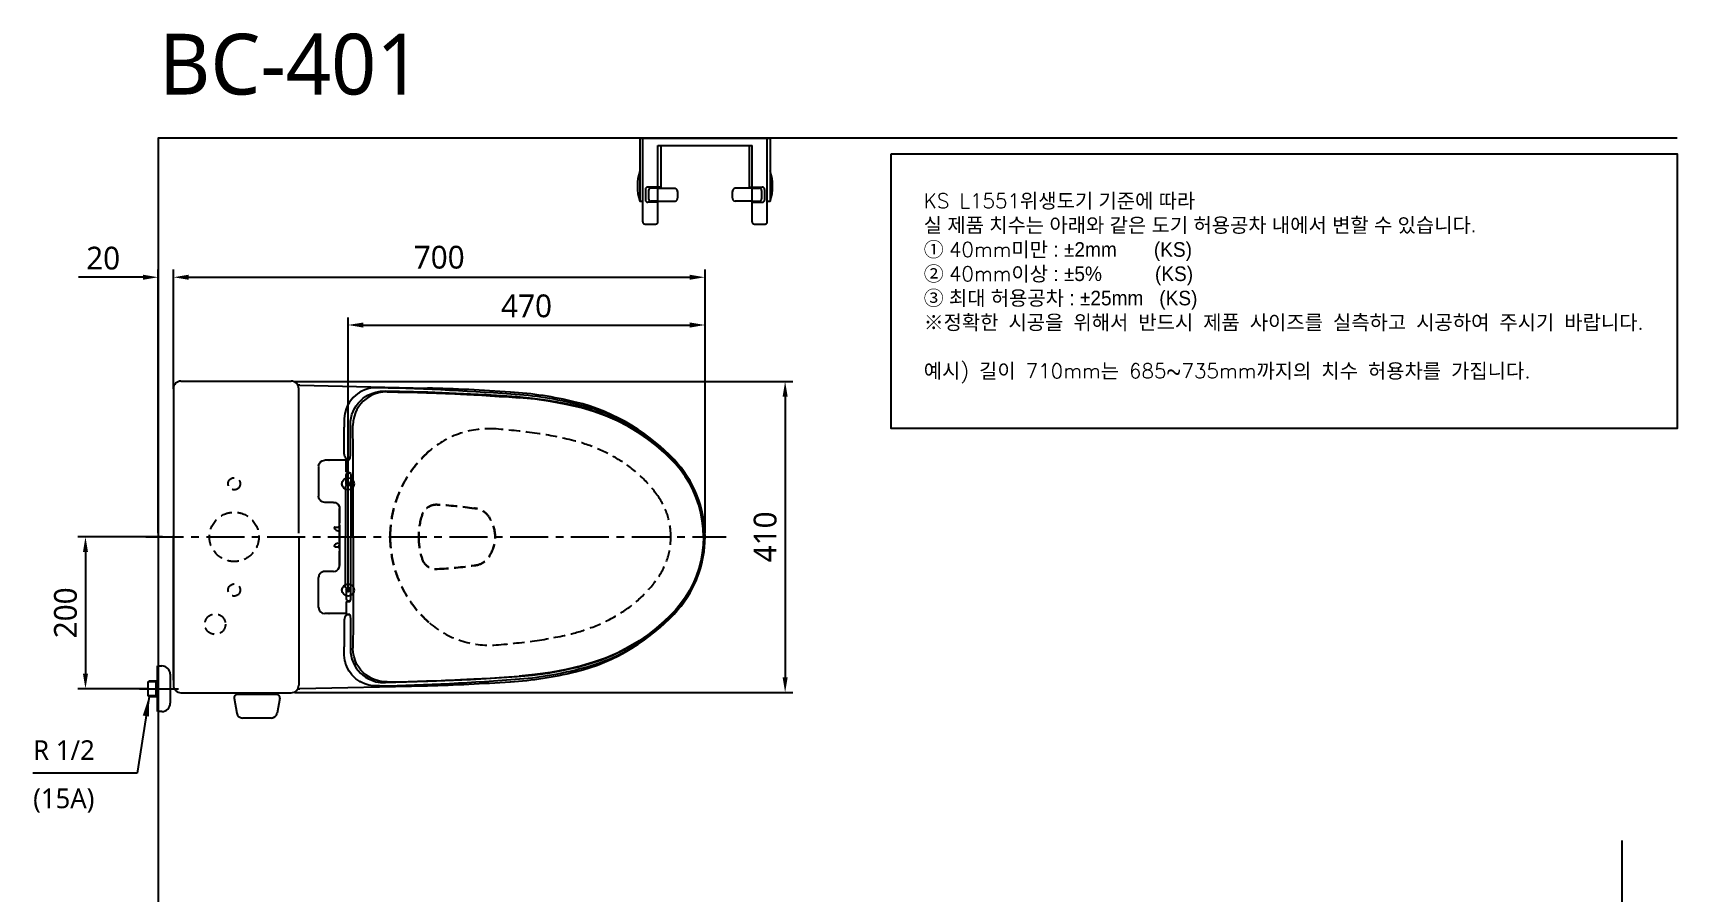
# Model space of a CAD drawing. Extents: x 64 to 2246, y -52 to 2209.
# Drawn here: x 81 to 2246, y 1078 to 2209 of the extents above; entities that cross this region are included whole.
import ezdxf

# ---------------------------------------------------------------- set-up
doc = ezdxf.new("R2010")
doc.units = 0
doc.header["$LTSCALE"] = 20
doc.header["$MEASUREMENT"] = 0
doc.linetypes.add('CENTER', pattern=[2, 1.25, -0.25, 0.25, -0.25])
doc.linetypes.add('HIDDEN', pattern=[0.375, 0.25, -0.125])
doc.layers.get('0').update_dxf_attribs({"linetype": 'CONTINUOUS'})
doc.layers.get('DEFPOINTS').update_dxf_attribs({"linetype": 'CONTINUOUS'})
for name, color, linetype in [('1', 1, 'CONTINUOUS'), ('2', 2, 'CONTINUOUS'), ('3', 3, 'CONTINUOUS'), ('4', 4, 'CONTINUOUS'), ('6', 6, 'CONTINUOUS'), ('CENTER', 2, 'CENTER'), ('FAUCET', 4, 'CONTINUOUS')]:
    doc.layers.add(name, color=color, linetype=linetype)
doc.styles.add('GHS', font='romans', dxfattribs={"bigfont": 'ghs'})
doc.styles.add('ROMANS', font='romans', dxfattribs={"height": 10.144927})
doc.styles.get("Standard").update_dxf_attribs({"font": 'NanumGothic.ttf'})
doc.dimstyles.new('ISO-25', dxfattribs={"dimtxt": 20, "dimasz": 20, "dimexe": 3, "dimexo": 1, "dimgap": 5, "dimtad": 1, "dimtoh": 1, "dimdec": 0, "dimtxsty": 'Standard', "dimcen": 0, "dimclrd": 3, "dimclre": 3, "dimclrt": 2, "dimadec": 0, "dimazin": 0, "dimtfac": 1, "dimtdec": 0, "dimtmove": 0, "dimatfit": 3, "dimfxl": 0, "dimarcsym": 0})
doc.dimstyles.get("Standard").update_dxf_attribs({"dimtxt": 2.7, "dimasz": 2, "dimexe": 2, "dimexo": 1, "dimgap": 1.5, "dimtad": 1, "dimlfac": 10, "dimzin": 0, "dimdsep": 46, "dimtxsty": 'Standard', "dimcen": 0, "dimclrt": 2, "dimadec": 0, "dimazin": 0, "dimtfac": 1, "dimtofl": 0, "dimtmove": 0, "dimatfit": 3, "dimfxl": 0, "dimtolj": 1, "dimtzin": 0, "dimarcsym": 0})

# ---------------------------------------------------------------- blocks, each defined once
blk = doc.blocks.new('*D23')
at = {"color": 3, "lineweight": -2}
for p, q in [((251.4, 1544.8), (139.8, 1544.8)), ((149.8, 1524.8), (149.8, 1364.8)), ((230.9, 1344.8), (139.8, 1344.8))]:
    blk.add_line(p, q, dxfattribs=at)
at = {"color": 3}
for points in [[(146.5, 1524.8), (153.2, 1524.8), (149.8, 1544.8)], [(146.5, 1364.8), (153.2, 1364.8), (149.8, 1344.8)]]:
    blk.add_solid(points, dxfattribs=at)
at = {"layer": 'DEFPOINTS', "color": 0}
for p in [(256.4, 1544.8), (149.8, 1344.8), (235.9, 1344.8)]:
    blk.add_point(p, dxfattribs=at)
at = {"color": 2, "insert": (123.6, 1444.8), "char_height": 30, "attachment_point": 5, "rotation": 90}
blk.add_mtext('\\A1;200', dxfattribs=at)
blk = doc.blocks.new('*D25')
at = {"color": 3, "lineweight": -2}
for p, q in [((495.6, 1471.8), (495.6, 1833.9)), ((515.6, 1823.9), (945.6, 1823.9)), ((965.6, 1549.8), (965.6, 1833.9))]:
    blk.add_line(p, q, dxfattribs=at)
at = {"color": 3}
for points in [[(515.6, 1827.2), (515.6, 1820.5), (495.6, 1823.9)], [(945.6, 1827.2), (945.6, 1820.5), (965.6, 1823.9)]]:
    blk.add_solid(points, dxfattribs=at)
at = {"layer": 'DEFPOINTS', "color": 0}
for p in [(965.6, 1823.9), (965.6, 1544.8), (495.6, 1466.8)]:
    blk.add_point(p, dxfattribs=at)
at = {"color": 2, "insert": (730.6, 1848.9), "char_height": 30, "attachment_point": 5}
blk.add_mtext('\\A1;470', dxfattribs=at)
blk = doc.blocks.new('*D26')
at = {"layer": '3', "color": 3, "lineweight": -2}
for p, q in [((265.6, 1740), (265.6, 1896.8)), ((285.6, 1886.8), (945.6, 1886.8)), ((965.6, 1549.8), (965.6, 1896.8))]:
    blk.add_line(p, q, dxfattribs=at)
at = {"layer": '3', "color": 3}
for points in [[(285.6, 1890.1), (285.6, 1883.5), (265.6, 1886.8)], [(945.6, 1890.1), (945.6, 1883.5), (965.6, 1886.8)]]:
    blk.add_solid(points, dxfattribs=at)
at = {"layer": 'DEFPOINTS', "color": 0}
for p in [(965.6, 1886.8), (265.6, 1735), (965.6, 1544.8)]:
    blk.add_point(p, dxfattribs=at)
at = {"layer": '3', "color": 2, "insert": (615.6, 1913), "char_height": 30, "attachment_point": 5}
blk.add_mtext('\\A1;700', dxfattribs=at)
blk = doc.blocks.new('*D28')
at = {"color": 3, "lineweight": -2}
for p, q in [((425.6, 1749.7), (1081.1, 1749.7)), ((1071.1, 1729.7), (1071.1, 1359.8)), ((425.6, 1339.8), (1081.1, 1339.8))]:
    blk.add_line(p, q, dxfattribs=at)
at = {"color": 3}
for points in [[(1067.8, 1729.7), (1074.4, 1729.7), (1071.1, 1749.7)], [(1067.8, 1359.8), (1074.4, 1359.8), (1071.1, 1339.8)]]:
    blk.add_solid(points, dxfattribs=at)
at = {"layer": 'DEFPOINTS', "color": 0}
for p in [(420.6, 1749.7), (420.6, 1339.8), (1071.1, 1339.8)]:
    blk.add_point(p, dxfattribs=at)
at = {"color": 2, "insert": (1044.9, 1544.8), "char_height": 30, "attachment_point": 5, "rotation": 90}
blk.add_mtext('\\A1;410', dxfattribs=at)
blk = doc.blocks.new('A$C4EA44BA1')
at = {"color": 2, "ltscale": 50}
for p, q in [((80.2, 392.7), (80.2, 392.7)), ((33.5, 308.9), (33.5, 341)), ((0, 289.2), (0, 249.9)), ((0, 289.2), (0, 289.2)), ((13.6, 297.4), (8, 297.4)), ((14.4, 297.4), (13.8, 297.3)), ((36.5, 297.4), (14.4, 297.4)), ((36.4, 282.8), (36.4, 296.9)), ((36.9, 298.2), (40.1, 298.4)), ((36.9, 281.5), (41.2, 281.3)), ((38.5, 299), (38.1, 299)), ((38.6, 299), (38.2, 299)), ((35.3, 262.1), (35.3, 196.4)), ((36.5, 265.4), (36.5, 278.6)), ((41.4, 263.7), (38.4, 263.9)), ((42.6, 276.3), (42.6, 196.4)), ((0, 249.9), (0, 249.9)), ((0, 249.9), (0, 249.9)), ((19.7, 241.9), (8, 241.9)), ((19.7, 241.9), (19.7, 241.9)), ((27.7, 234.1), (27.7, 234.1)), ((27.7, 234.1), (27.7, 215)), ((27.7, 212.5), (27.7, 233.9)), ((21, 208.8), (21, 208.7)), ((21, 207.7), (21, 208.7)), ((21.5, 209.3), (25.7, 209.3)), ((27, 207.7), (27, 208.8)), ((27.2, 204.3), (27.2, 204.3)), ((27.7, 207.4), (27.7, 212.5)), ((27.7, 207.4), (27.7, 212.5)), ((27.7, 212), (27.7, 211.9)), ((27.7, 211.9), (27.7, 203.6)), ((27.7, 207.1), (27.7, 211.9)), ((27.7, 206.7), (27.7, 206.4)), ((27.7, 206.4), (27.7, 206.7)), ((27.7, 201.4), (27.7, 206.2)), ((27.7, 203.6), (27.7, 204.3)), ((27.7, 203.4), (27.7, 203.6)), ((27.7, 203.6), (27.7, 203.4)), ((27.7, 202.9), (27.7, 196.4)), ((27.7, 189.9), (27.7, 196.4)), ((35.3, 130.6), (35.3, 196.4)), ((42.6, 116.5), (42.6, 196.4)), ((507.3, 196.4), (506.6, 196.4)), ((21, 185), (21, 184.1)), ((21, 184), (21, 184.1)), ((21.5, 183.5), (25.7, 183.5)), ((27, 185.1), (27, 184)), ((27.2, 188.5), (27.2, 188.5)), ((27.7, 191.4), (27.7, 186.6)), ((27.7, 189.4), (27.7, 189.2)), ((27.7, 189.2), (27.7, 189.4)), ((27.7, 180.9), (27.7, 189.2)), ((27.7, 189.2), (27.7, 188.5)), ((27.7, 186.1), (27.7, 186.4)), ((27.7, 186.4), (27.7, 186.1)), ((27.7, 185.7), (27.7, 180.9)), ((27.7, 185.4), (27.7, 180.3)), ((27.7, 185.4), (27.7, 180.3)), ((27.7, 180.8), (27.7, 180.9)), ((27.7, 180.3), (27.7, 158.9)), ((27.7, 158.7), (27.7, 177.8)), ((27.7, 158.7), (27.7, 158.7)), ((0, 103.6), (0, 142.9)), ((0, 142.9), (0, 142.9)), ((0, 142.9), (0, 142.9)), ((19.7, 150.9), (8, 150.9)), ((19.7, 150.9), (19.7, 150.9)), ((36.4, 110), (36.4, 95.9)), ((36.5, 127.4), (36.5, 114.2)), ((36.9, 111.3), (41.2, 111.5)), ((41.4, 129.1), (38.4, 128.9)), ((0, 103.6), (0, 103.6)), ((13.6, 95.4), (8, 95.4)), ((14.4, 95.4), (13.8, 95.5)), ((36.5, 95.4), (14.4, 95.4)), ((36.9, 94.6), (40.1, 94.4)), ((38.5, 93.8), (38.1, 93.8)), ((38.6, 93.8), (38.2, 93.8)), ((33.5, 83.8), (33.5, 51.8)), ((80.2, 0.1), (80.2, 0.1))]:
    blk.add_line(p, q, dxfattribs=at)
for points in [[(76.5, 392.8), (71.4, 392.6), (66.1, 391.7), (60.8, 390.1), (56.8, 388.3), (54.4, 387)], [(80.2, 392.7), (76.5, 392.8)], [(76.5, 392.8), (76.5, 392.8), (76.5, 392.8)], [(54.4, 387), (52.9, 386), (49.1, 383.3), (45.6, 380), (43.7, 377.9), (42, 375.6), (40.3, 373.2), (38.1, 369.3), (36.3, 364.9), (36, 364.3), (35.8, 363.5), (35.5, 362.6), (35.2, 361.6), (34.9, 360.4), (34.6, 359), (34, 355.8), (33.6, 352), (33.5, 347.6)], [(41.8, 344.3), (42.1, 348.8), (42.7, 353.2), (43.8, 357.4), (45.3, 361.5), (47.2, 365.4), (49.5, 369.1), (52.2, 372.6), (55.2, 375.8), (58.4, 378.7), (61.9, 381.2), (65, 383)], [(90.3, 387.5), (84.4, 387.2), (78.7, 386.1), (73.2, 384.4), (69.3, 382.6), (65.5, 380.5), (62.1, 378), (58.9, 375.2), (55.7, 371.8), (52.9, 368.2), (50.5, 364.3), (48.6, 360.2), (46.7, 354.6), (45.5, 348.9), (45.2, 343.1)], [(53.1, 386.2), (53.9, 386.7), (54.3, 386.9)], [(62.5, 381.6), (64.9, 383), (65, 383.1)], [(65, 383), (65.8, 383.5), (70, 385.3), (75.4, 387.1), (81.4, 388.2), (87.6, 388.5)], [(507.4, 196.4), (507, 207.1), (505.8, 217.8), (503.8, 228.3), (501.1, 238.6), (497.6, 248.8), (493.4, 258.6), (487.4, 270), (480.4, 280.8), (472.5, 290.9), (463.7, 300.3), (454.4, 309.1), (442.2, 319.5), (429.4, 329.1), (416, 337.9), (402, 345.7), (387.6, 352.7), (372.7, 358.7), (357.5, 363.8), (342.1, 368), (322.1, 372.5), (302, 376.2), (281.7, 378.9), (261.3, 380.7), (240.9, 382.1), (220.5, 383.4), (200.1, 384.5), (143.9, 387), (87.6, 388.5)], [(90.3, 387.5), (104.5, 387.2), (117.9, 386.9), (130.3, 386.6), (141.9, 386.2), (148.8, 386), (155.2, 385.8), (161.4, 385.5), (167.2, 385.3), (172.6, 385.1), (179.2, 384.8), (186.7, 384.4), (195.2, 384), (204.6, 383.5), (214.9, 382.9), (225.9, 382.3), (237.8, 381.5), (250.6, 380.7), (264.3, 379.7)], [(506.6, 196.4), (506.2, 206.9), (505.1, 217.4), (503.2, 227.8), (500.5, 238), (497.1, 248), (493, 257.7), (488.2, 267.1), (482.7, 276.1), (476.6, 284.6), (469.9, 292.7), (462.6, 300.3), (455.1, 307.6), (444.6, 316.7), (433.6, 325.2), (422.1, 333.1), (407.8, 341.7), (393, 349.4), (377.7, 356), (362, 361.6), (346, 366.2), (325.8, 371), (305.4, 374.8), (284.9, 377.8), (264.3, 379.7)], [(33.5, 347.6), (33.6, 341)], [(33.5, 341), (33.5, 341), (33.6, 341)], [(41.8, 303.3), (41.8, 307.9), (41.8, 313.5), (41.8, 320), (41.8, 327.3), (41.8, 335.5), (41.8, 344.3)], [(41.8, 344.3), (41.8, 344.3), (41.8, 344.3)], [(45.3, 274.7), (45.3, 308.9), (45.2, 343.1)], [(38.1, 299), (37.4, 299.1), (36.7, 299.4), (36, 300), (35.3, 301), (34.7, 302.3), (34.1, 304.1), (33.7, 306.3), (33.6, 307.6), (33.5, 309.1)], [(33.5, 309), (33.5, 309), (33.5, 309)], [(33.5, 309), (33.6, 309)], [(40.1, 298.4), (40.5, 298.4), (40.9, 298.8), (41.2, 299.3), (41.5, 300), (41.7, 301.7), (41.8, 303.4)], [(38.6, 299), (38.5, 299)], [(37.3, 264.1), (36.5, 264), (35.9, 263.6), (35.4, 262.9), (35.3, 262.1)], [(36.5, 278.5), (36.5, 278.5), (36.7, 279.2), (37, 279.7), (37.4, 280.1), (37.7, 280.3), (37.9, 280.4), (38.1, 280.4), (38.3, 280.5), (38.5, 280.5), (38.9, 280.5), (39.5, 280.5), (39.9, 280.6)], [(38.4, 263.9), (38.1, 263.9), (37.9, 264), (37.7, 264), (37.5, 264.1), (37.2, 264.2), (36.9, 264.5), (36.6, 264.9), (36.5, 265.4), (36.5, 265.5)], [(42.6, 263.7), (42.5, 263.7), (41.9, 263.7), (41.5, 263.7)], [(21, 207.7), (21, 207.4)], [(25.7, 204.5), (25.8, 204.5), (26.3, 204.4), (26.7, 204.3), (27, 204.3), (27.2, 204.2), (27.2, 204.3)], [(26.5, 209.3), (26.7, 209.3), (26.9, 209.2), (27, 209), (27, 208.9), (27, 208.8), (27, 208.8)], [(27, 207.7), (27, 207.6), (27.1, 207.5), (27.1, 207.4), (27.2, 207.3), (27.2, 207.3)], [(27.2, 207.2), (27.3, 207.2), (27.3, 207.2), (27.4, 207.2)], [(27.2, 204.3), (27.3, 204.3), (27.3, 204.3), (27.4, 204.3), (27.6, 204.3), (27.7, 204.3)], [(27.7, 207.1), (27.6, 207.1), (27.4, 207.1), (27.4, 207.2)], [(27.7, 203.7), (27.7, 203.7), (27.7, 203.6), (27.7, 203.6)], [(27.7, 196.4), (27.7, 198.4), (27.7, 201.4)], [(27.7, 196.4), (27.7, 194.4), (27.7, 191.4)], [(507.4, 196.4), (507, 185.7), (505.8, 175), (503.8, 164.5), (501.1, 154.1), (497.6, 144), (493.4, 134.2), (487.4, 122.8), (480.4, 112), (472.5, 101.9), (463.7, 92.5), (454.4, 83.6), (442.2, 73.3), (429.4, 63.7), (416, 54.9), (402, 47.1), (387.6, 40.1), (372.7, 34.1), (357.5, 29), (342.1, 24.8), (322.1, 20.3), (302, 16.6), (281.7, 13.9), (261.3, 12.1), (240.9, 10.7), (220.5, 9.4), (200.1, 8.3), (143.9, 5.8), (87.6, 4.3)], [(506.6, 196.4), (506.2, 185.9), (505.1, 175.4), (503.2, 165), (500.5, 154.8), (497.1, 144.8), (493, 135.1), (488.2, 125.7), (482.7, 116.7), (476.6, 108.2), (469.9, 100), (462.6, 92.4), (455.1, 85.2), (444.6, 76.1), (433.6, 67.6), (422.1, 59.7), (407.8, 51.1), (393, 43.4), (377.7, 36.8), (362, 31.2), (346, 26.6), (325.8, 21.8), (305.4, 17.9), (284.9, 15), (264.3, 13.1)], [(508.8, 196.4), (508.2, 196.4), (507.5, 196.4), (507.4, 196.4)], [(21, 185), (21, 185.4)], [(25.7, 188.3), (25.8, 188.3), (26.3, 188.4), (26.7, 188.5), (27, 188.5), (27.2, 188.5), (27.2, 188.5)], [(26.5, 183.5), (26.7, 183.5), (26.9, 183.6), (27, 183.8), (27, 183.9), (27, 183.9), (27, 184)], [(27, 185.1), (27, 185.2), (27.1, 185.3), (27.1, 185.4), (27.2, 185.5), (27.2, 185.5)], [(27.2, 188.5), (27.3, 188.5), (27.3, 188.5), (27.4, 188.5), (27.6, 188.5), (27.7, 188.5)], [(27.2, 185.6), (27.3, 185.6), (27.3, 185.6), (27.4, 185.6)], [(27.7, 185.7), (27.6, 185.7), (27.4, 185.7), (27.4, 185.6)], [(27.7, 189.1), (27.7, 189.1), (27.7, 189.2), (27.7, 189.2)], [(37.3, 128.6), (36.5, 128.8), (35.9, 129.2), (35.4, 129.9), (35.3, 130.6)], [(38.4, 128.9), (38.1, 128.9), (37.9, 128.8), (37.7, 128.8), (37.5, 128.7), (37.2, 128.6), (36.9, 128.3), (36.6, 127.9), (36.5, 127.3), (36.5, 127.3)], [(36.5, 114.3), (36.5, 114.3), (36.7, 113.5), (37, 113.1), (37.4, 112.7), (37.7, 112.5), (37.9, 112.4), (38.1, 112.4), (38.3, 112.3), (38.5, 112.3), (38.9, 112.3), (39.5, 112.3), (39.9, 112.2)], [(42.6, 129.1), (42.5, 129.1), (41.9, 129.1), (41.5, 129.1)], [(45.3, 118.1), (45.3, 83.9), (45.2, 49.7)], [(38.1, 93.8), (37.4, 93.7), (36.7, 93.4), (36, 92.8), (35.3, 91.8), (34.7, 90.5), (34.1, 88.7), (33.7, 86.5), (33.6, 85.2), (33.5, 83.7)], [(38.6, 93.8), (38.5, 93.8)], [(40.1, 94.4), (40.5, 94.4), (40.9, 94), (41.2, 93.5), (41.5, 92.8), (41.7, 91.1), (41.8, 89.4)], [(41.8, 89.5), (41.8, 84.9), (41.8, 79.3), (41.8, 72.8), (41.8, 65.5), (41.8, 57.3), (41.8, 48.5)], [(33.5, 83.8), (33.5, 83.8), (33.5, 83.8)], [(33.5, 83.8), (33.6, 83.8)], [(33.5, 45.2), (33.6, 51.8)], [(33.5, 51.8), (33.5, 51.8), (33.6, 51.8)], [(54.4, 5.8), (52.9, 6.8), (49.1, 9.5), (45.6, 12.8), (43.7, 14.9), (42, 17.2), (40.3, 19.6), (38.1, 23.5), (36.3, 27.8), (36, 28.5), (35.8, 29.2), (35.5, 30.2), (35.2, 31.2), (34.9, 32.4), (34.6, 33.8), (34, 37), (33.6, 40.8), (33.5, 45.2)], [(41.8, 48.4), (42.1, 44), (42.7, 39.6), (43.8, 35.4), (45.3, 31.3), (47.2, 27.4), (49.5, 23.7), (52.2, 20.2), (55.2, 17), (58.4, 14.1), (61.9, 11.6), (65, 9.8)], [(41.8, 48.4), (41.8, 48.4), (41.8, 48.4)], [(90.3, 5.3), (84.4, 5.6), (78.7, 6.7), (73.2, 8.4), (69.3, 10.2), (65.5, 12.3), (62.1, 14.8), (58.9, 17.6), (55.7, 21), (52.9, 24.6), (50.5, 28.5), (48.6, 32.5), (46.7, 38.2), (45.5, 43.9), (45.2, 49.7)], [(53.1, 6.6), (53.9, 6.1), (54.3, 5.8)], [(76.5, 0), (71.4, 0.2), (66.1, 1.1), (60.8, 2.7), (56.8, 4.5), (54.4, 5.8)], [(62.5, 11.2), (64.9, 9.8), (65, 9.7)], [(65, 9.8), (65.8, 9.3), (70, 7.5), (75.4, 5.7), (81.4, 4.6), (87.6, 4.3)], [(80.2, 0.1), (76.5, 0)], [(76.5, 0), (76.5, 0), (76.5, 0)], [(90.3, 5.3), (104.5, 5.6), (117.9, 5.9), (130.3, 6.2), (141.9, 6.6), (148.8, 6.8), (155.2, 7), (161.4, 7.3), (167.2, 7.5), (172.6, 7.7), (179.2, 8), (186.7, 8.4), (195.2, 8.8), (204.6, 9.3), (214.9, 9.8), (225.9, 10.5), (237.8, 11.3), (250.6, 12.1), (264.3, 13.1)]]:
    blk.add_lwpolyline(points, dxfattribs=at)
for centre in [(38.8, 266.4), (38.8, 126.4)]:
    blk.add_circle(centre, 2.37, dxfattribs=at)
for centre, radius, start, end in [((8.2, -2874.1), 3267.6, 85.4987, 88.7365), ((8.2, -2874.1), 3267.6, 85.4987, 88.7365), ((228.8, -71), 455.9, 74.0873, 85.4987), ((228.8, -71), 455.9, 74.0873, 85.4987), ((284.2, 123.2), 253.9, 43.6123, 74.0873), ((284.2, 123.2), 253.9, 43.6123, 74.0873), ((361, 196.4), 147.8, 0, 43.6123), ((28.5, 214.9), 10.8, 227.0817, 254.799), ((361, 196.4), 147.8, 316.3877, 0), ((28.5, 177.9), 10.8, 105.201, 132.9183), ((284.2, 269.6), 253.9, 285.9127, 316.3877), ((284.2, 269.6), 253.9, 285.9127, 316.3877), ((228.8, 463.8), 455.9, 274.5013, 285.9127), ((228.8, 463.8), 455.9, 274.5013, 285.9127), ((8.2, 3266.9), 3267.6, 271.2635, 274.5013), ((8.2, 3266.9), 3267.6, 271.2635, 274.5013)]:
    blk.add_arc(centre, radius, start, end, dxfattribs=at)
at = {"color": 2, "ltscale": 50, "extrusion": (0, 0, -1)}
for centre, major_axis, ratio, start_param, end_param in [((8, 289.4), (4.21, -6.81), 0.99966, 2.124488, 3.694989), ((13.6, 296.9), (0, -0.5), 0.999695, 3.141593, 3.704966), ((47.9, 280.5), (-9, 0), 0.017453, 0.50647, 0.824227), ((41.2, 276.3), (0, -5), 0.284012, 3.158327, 4.711911), ((50.4, 280.4), (-12.7, 0), 0.017453, 0.824211, 0.844948), ((8, 249.9), (0, -8), 0.999848, 1.537628, 1.570811), ((8, 249.9), (0, -8), 0.999848, 0.877805, 1.537628), ((8, 249.9), (0, -8), 0.999848, 0.000015, 0.877805), ((19.7, 233.9), (5.66, 5.66), 0.999695, 5.497925, 6.697438), ((19.7, 233.9), (-7.66, -2.32), 0.999451, 2.752531, 3.435587), ((19.7, 233.9), (5.66, 5.66), 0.999695, 0.414252, 0.785253), ((27.7, 207.4), (0, -0.8), 0.017455, 0.523599, 1.570796), ((21.5, 185.4), (0, -0.5), 0.998838, 1.569846, 2.39245), ((21.5, 184), (0, -0.5), 0.999848, 0, 1.570796), ((25.7, 183.5), (-1.5, 0), 0.017455, 4.13565, 4.712389), ((27.3, 185.2), (0.088, 0.575), 0.246445, 5.145086, 5.272141), ((27.7, 185.4), (0, -0.8), 0.017455, 1.570796, 2.617994)]:
    blk.add_ellipse(centre, major_axis=major_axis, ratio=ratio, start_param=start_param, end_param=end_param, dxfattribs=at)
at = {"color": 2, "ltscale": 50}
for centre, major_axis, ratio, start_param, end_param in [((21.5, 208.8), (0, 0.5), 0.999848, 0, 1.570796), ((21.5, 207.4), (0, 0.5), 0.998838, 1.569846, 2.39245), ((25.7, 209.3), (-1.5, 0), 0.017455, 4.13565, 4.712389), ((27.3, 207.5), (0.088, -0.575), 0.246445, 5.145086, 5.272141), ((27.7, 207.4), (0, 0.8), 0.017455, 1.570796, 2.617994), ((27.7, 185.4), (0, 0.8), 0.017455, 0.523599, 1.570796), ((19.7, 158.9), (5.66, -5.66), 0.999695, 5.497925, 6.697438), ((19.7, 158.9), (-7.66, 2.32), 0.999451, 2.752531, 3.435587), ((19.7, 158.9), (5.66, -5.66), 0.999695, 0.414252, 0.785253), ((8, 142.9), (0, 8), 0.999848, 0.877805, 1.537628), ((8, 142.9), (0, 8), 0.999848, 1.537628, 1.570811), ((8, 142.9), (0, 8), 0.999848, 0.000015, 0.877805), ((47.9, 112.3), (-9, 0), 0.017453, 0.50647, 0.824227), ((41.2, 116.5), (0, 5), 0.284012, 3.158327, 4.711911), ((50.4, 112.4), (-12.7, 0), 0.017453, 0.824211, 0.844948), ((8, 103.4), (4.21, 6.81), 0.99966, 2.124488, 3.694989), ((13.6, 95.9), (0, 0.5), 0.999695, 3.141593, 3.704966)]:
    blk.add_ellipse(centre, major_axis=major_axis, ratio=ratio, start_param=start_param, end_param=end_param, dxfattribs=at)
for points in [[(36.4, 296.9), (36.4, 297), (36.4, 297.3), (36.6, 297.7), (36.8, 298), (36.9, 298.2)], [(36.9, 281.5), (36.8, 281.7), (36.6, 282), (36.4, 282.4), (36.4, 282.7), (36.4, 282.8)], [(36.9, 111.3), (36.8, 111.1), (36.6, 110.8), (36.4, 110.4), (36.4, 110.1), (36.4, 110)], [(36.4, 95.9), (36.4, 95.8), (36.4, 95.5), (36.6, 95.1), (36.8, 94.8), (36.9, 94.6)]]:
    blk.add_open_spline(points, degree=3, dxfattribs=at)
for points, knots in [([(41, 299), (40.8, 299), (39.9, 299), (39.1, 299), (38.6, 299)], [0.742861, 0.742861, 0.742861, 0.742861, 0.8, 1, 1, 1, 1]), ([(45.4, 196.4), (45.4, 205.1), (45.4, 222.5), (45.4, 248.6), (45.4, 266), (45.3, 274.7)], [0.0000005, 0.0000005, 0.0000005, 0.0000005, 0.3333333, 0.6666667, 0.9999995, 0.9999995, 0.9999995, 0.9999995]), ([(45.4, 196.4), (45.4, 187.7), (45.4, 170.3), (45.4, 144.2), (45.4, 126.8), (45.3, 118.1)], [0.0000005, 0.0000005, 0.0000005, 0.0000005, 0.3333333, 0.6666667, 0.9999995, 0.9999995, 0.9999995, 0.9999995]), ([(41, 93.8), (40.8, 93.8), (39.9, 93.8), (39.1, 93.8), (38.6, 93.8)], [0.742861, 0.742861, 0.742861, 0.742861, 0.8, 1, 1, 1, 1])]:
    blk.add_open_spline(points, degree=3, knots=knots, dxfattribs=at)
blk = doc.blocks.new('*D34')
at = {"layer": '1', "color": 3, "lineweight": -2}
for p, q in [((225.6, 1886.8), (140.6, 1886.8)), ((245.6, 1549.8), (245.6, 1896.8)), ((265.6, 1740), (265.6, 1896.8)), ((285.6, 1886.8), (305.6, 1886.8))]:
    blk.add_line(p, q, dxfattribs=at)
at = {"layer": '1', "color": 3}
for points in [[(225.6, 1890.1), (225.6, 1883.5), (245.6, 1886.8)], [(285.6, 1890.1), (285.6, 1883.5), (265.6, 1886.8)]]:
    blk.add_solid(points, dxfattribs=at)
at = {"layer": 'DEFPOINTS', "color": 0}
for p in [(245.6, 1886.8), (265.6, 1735), (245.6, 1544.8)]:
    blk.add_point(p, dxfattribs=at)
at = {"layer": '1', "color": 2, "insert": (173.1, 1911.8), "char_height": 30, "attachment_point": 5}
blk.add_mtext('\\A1;20', dxfattribs=at)

msp = doc.modelspace()

# ---------------------------------------------------------------- linework, layer by layer
at = {"color": 2, "linetype": 'HIDDEN', "ltscale": 3}
for centre, radius in [((345.6, 1614.8), 8), ((345.6, 1544.8), 32.5), ((345.6, 1474.8), 8), ((320.6, 1429.8), 13.5)]:
    msp.add_circle(centre, radius, dxfattribs=at)
at = {"layer": '1'}
msp.add_line((220.9, 1344.8), (272.3, 1344.8), dxfattribs=at)
at = {"layer": '3', "color": 7}
for p, q in [((265.6, 1740), (265.6, 1349.6)), ((275.6, 1750), (420.6, 1750)), ((430.6, 1549.8), (430.6, 1740)), ((432.2, 1744.7), (600.1, 1740.9)), ((265.6, 1356.2), (265.6, 1546.4)), ((430.6, 1544.8), (430.6, 1349.6)), ((432.2, 1344.9), (600.1, 1348.6)), ((275.6, 1339.6), (420.6, 1339.6))]:
    msp.add_line(p, q, dxfattribs=at)
at = {"layer": '3'}
msp.add_lwpolyline([(1210.5, 2049.2), (2245.6, 2049.2), (2245.6, 1687.7), (1210.5, 1687.7)], close=True, dxfattribs=at)
at = {"layer": '3', "color": 7}
for centre in [(495.6, 1614.8), (495.6, 1474.8)]:
    msp.add_circle(centre, 8, dxfattribs=at)
for centre, radius, start, end in [((275.6, 1740), 10, 90, 180), ((420.6, 1740), 10, 0, 90), ((423.4, 1619.7), 125.3, 85.9952, 87.2915), ((508.7, -1262.7), 3005, 86.1734, 88.2581), ((675.6, 1231.7), 505, 76.3435, 86.1734), ((733.4, 1469.8), 260, 40.7057, 76.3435), ((820.6, 1544.8), 145, 0, 40.7057), ((820.6, 1544.8), 145, 319.2943, 0), ((733.4, 1619.8), 260, 283.6565, 319.2943), ((675.6, 1857.8), 505, 273.8266, 283.6565), ((275.6, 1349.6), 10, 180, 270), ((420.6, 1349.6), 10, 270, 0), ((423.4, 1469.8), 125.3, 272.7085, 274.0048), ((508.7, 4352.3), 3005, 271.7419, 273.8266)]:
    msp.add_arc(centre, radius, start, end, dxfattribs=at)
at = {"layer": '3', "color": 2, "linetype": 'HIDDEN', "ltscale": 3}
for centre, radius, start, end in [((681.4, 1567.3), 120, 85.6413, 130.9055), ((626.2, 843.4), 846, 81.9586, 85.6413), ((683, 1245.4), 440, 75.5664, 81.9586), ((737.6, 1457.3), 221.2, 57.3146, 75.5664), ((767.9, 1504.6), 165, 34.043, 57.3146), ((827.3, 1544.8), 93.3, 0, 34.043), ((827.3, 1544.8), 138.3, 179.9912, 180), ((827.3, 1544.8), 93.3, 325.957, 0), ((767.9, 1584.9), 165, 302.6854, 325.957), ((681.4, 1522.2), 120, 229.0945, 274.3587), ((737.6, 1632.2), 221.2, 284.4336, 302.6854), ((626.2, 2246.1), 846, 274.3587, 278.0414), ((683, 1844.1), 440, 278.0414, 284.4336)]:
    msp.add_arc(centre, radius, start, end, dxfattribs=at)
at = {"layer": '3', "color": 2, "linetype": 'HIDDEN', "lineweight": 30, "ltscale": 3}
for centre, radius, start, end in [((700.9, 1544.8), 149.8, 130.9055, 180), ((612, 1567.3), 20, 87.2515, 162.1812), ((588.8, 1084.2), 503.5, 81.6678, 87.2515), ((660.1, 1557.6), 25, 24.7163, 85.9531), ((682.1, 1544.7), 93.5, 162.1812, 179.9911), ((643.5, 1544.7), 45.7, 0.0984, 30.7175), ((700.9, 1544.8), 149.8, 180, 229.0945), ((682.1, 1544.8), 93.5, 180.0089, 197.8188), ((643.5, 1544.8), 45.7, 329.2825, 359.9016), ((612, 1522.3), 20, 197.8188, 272.7485), ((660.1, 1532), 25, 274.0469, 335.2837), ((588.8, 2005.3), 503.5, 272.7485, 278.3322)]:
    msp.add_arc(centre, radius, start, end, dxfattribs=at)
at = {"layer": '4', "color": 6}
for p, q in [((879.6, 2069.8), (1051.6, 2069.8)), ((879.6, 2069.8), (879.6, 1986.8)), ((883.6, 1959.8), (883.6, 2069.8)), ((903.6, 2060.5), (1027.6, 2060.5)), ((903.6, 1959.8), (903.6, 2060.5)), ((907.4, 2060.5), (907.4, 2005.5)), ((1023.8, 2060.5), (1023.8, 2005.5)), ((1027.6, 1959.8), (1027.6, 2060.5)), ((1047.6, 1959.8), (1047.6, 2069.8)), ((1051.6, 2069.8), (1051.6, 1986.8)), ((887.2, 2002.5), (887.2, 1988.5)), ((903.6, 2005.5), (890.2, 2005.5)), ((891.2, 2001), (891.2, 1990)), ((903.6, 2004), (894.2, 2004)), ((907.4, 2005.5), (903.6, 2005.5)), ((903.6, 2004), (926.1, 2004)), ((1027.6, 2004), (1005.1, 2004)), ((1023.8, 2005.5), (1027.6, 2005.5)), ((1027.6, 2005.5), (1041, 2005.5)), ((1027.6, 2004), (1037, 2004)), ((1040, 2001), (1040, 1990)), ((1044, 2002.5), (1044, 1988.5)), ((879.6, 1986.8), (883.6, 1986.8)), ((903.6, 1985.5), (890.2, 1985.5)), ((903.6, 1987), (894.2, 1987)), ((903.6, 1987), (926.1, 1987)), ((1027.6, 1987), (1005.1, 1987)), ((1027.6, 1987), (1037, 1987)), ((1027.6, 1985.5), (1041, 1985.5)), ((1047.6, 1986.8), (1051.6, 1986.8)), ((886.6, 1956.8), (900.6, 1956.8)), ((1030.6, 1956.8), (1044.6, 1956.8))]:
    msp.add_line(p, q, dxfattribs=at)
at = {"layer": '4'}
for p, q in [((244.5, 1314.8), (244.5, 1374.8)), ((244.5, 1374.8), (250.5, 1374.8)), ((232.5, 1354), (233.5, 1355)), ((232.5, 1335.5), (232.5, 1354)), ((243, 1354), (232.5, 1354)), ((233.5, 1355), (244.5, 1355)), ((243, 1334.5), (243, 1355)), ((243, 1354), (244, 1355)), ((244.5, 1354.4), (244.5, 1335.1)), ((261.5, 1363.8), (261.5, 1325.8)), ((243, 1335.5), (232.5, 1335.5)), ((233.5, 1334.5), (232.5, 1335.5)), ((233.5, 1334.5), (244.5, 1334.5)), ((244, 1334.5), (243, 1335.5)), ((250.5, 1314.8), (244.5, 1314.8))]:
    msp.add_line(p, q, dxfattribs=at)
at = {"layer": '4', "color": 6}
for centre, radius, start, end in [((944.8, 2006.8), 68.2, 162.9409, 197.0591), ((986.4, 2006.8), 68.2, 342.9409, 17.0591), ((890.2, 2002.5), 3, 90, 180), ((894.2, 2001), 3, 90, 180), ((926.1, 2001), 3, 20.743, 90), ((911.5, 1995.5), 18.5, 339.257, 20.743), ((1019.7, 1995.5), 18.5, 159.257, 200.743), ((1005.1, 2001), 3, 90, 159.257), ((1037, 2001), 3, 0, 90), ((1041, 2002.5), 3, 0, 90), ((890.2, 1988.5), 3, 180, 270), ((894.2, 1990), 3, 180, 270), ((926.1, 1990), 3, 270, 339.257), ((1005.1, 1990), 3, 200.743, 270), ((1037, 1990), 3, 270, 0), ((1041, 1988.5), 3, 270, 0), ((886.6, 1959.8), 3, 180, 270), ((900.6, 1959.8), 3, 270, 0), ((1030.6, 1959.8), 3, 180, 270), ((1044.6, 1959.8), 3, 270, 0)]:
    msp.add_arc(centre, radius, start, end, dxfattribs=at)
at = {"layer": '4'}
for centre, start, end in [((250.5, 1363.8), 0, 90), ((250.5, 1325.8), 270, 0)]:
    msp.add_arc(centre, 11, start, end, dxfattribs=at)
at = {"layer": '6', "color": 5}
msp.add_lwpolyline([(2245.6, 2069.8), (245.6, 2069.8), (245.6, 144.8), (2173.1, 144.8), (2173.1, 1144.8)], dxfattribs=at)
at = {"layer": 'CENTER', "color": 1, "linetype": 'CENTER', "ltscale": 2}
msp.add_line((229.1, 1544.8), (993.4, 1544.8), dxfattribs=at)
at = {"layer": 'FAUCET', "color": 4}
for p, q in [((345.7, 1332.5), (349, 1312.7)), ((401.9, 1337), (349.4, 1337)), ((350, 1339.6), (350, 1337)), ((401.3, 1339.6), (401.3, 1337)), ((405.7, 1332.5), (402.3, 1312.7)), ((394.8, 1306.2), (356.5, 1306.2))]:
    msp.add_line(p, q, dxfattribs=at)
for centre, radius, start, end in [((349.4, 1333.2), 3.84, 90, 189.4623), ((401.9, 1333.2), 3.84, 350.5377, 90), ((356.5, 1313.9), 7.69, 189.4623, 270), ((394.8, 1313.9), 7.69, 270, 350.5377)]:
    msp.add_arc(centre, radius, start, end, dxfattribs=at)

# ---------------------------------------------------------------- block references
msp.add_blockref('A$C4EA44BA1', (456.8, 1348.4))

# ---------------------------------------------------------------- texts
at = {"color": 7, "insert": (246.5, 2207.5), "char_height": 80, "width": 456.6, "attachment_point": 1, "style": 'GHS'}
msp.add_mtext('{\\fNanumGothic|b0|i0|c0|p50;BC-401}', dxfattribs=at)
at = {"layer": '2'}
for s, p in [('R 1/2', (80.9, 1250.9)), ('(15A)', (80.9, 1187.4))]:
    msp.add_text(s, height=26, dxfattribs=at).set_placement(p)
at = {"layer": '2', "insert": (1253.6, 1872.2), "char_height": 19.2, "attachment_point": 4, "style": 'ROMANS'}
msp.add_mtext('{\\Fromans|c129;KS L1551\\fGulim|b0|i0|c129|p50;위생도기 기준에 따라 \\P실 제품 치수는 아래와 같은 도기 허용공차 내에서 변할 수 있습니다. \\Fromans|c129;\\P\\fGulim|b0|i0|c129|p50;① \\Fromans|c129;40mm\\fGulim|b0|i0|c129|p50;미만 : ±2mm       (KS)\\Fromans|c129; \\P\\fGulim|b0|i0|c129|p50;② \\Fromans|c129;40mm\\fGulim|b0|i0|c129|p50;이상 : ±5%          (KS)\\Fromans|c129;\\P\\fGulim|b0|i0|c129|p50;③ 최대 허용공차 : ±25mm   (KS)}\\P※정확한 시공을 위해서 반드시 제품 사이즈를 실측하고 시공하여 주시기 바랍니다.\\P\\P예시) 길이 710mm는 685~735mm까지의 치수 허용차를 가집니다.', dxfattribs=at)

# ---------------------------------------------------------------- dimensions: what is measured, and where the dimension line sits
at = {"color": 7}
dim = msp.add_linear_dim(base=(965.6, 1823.9), p1=(495.6, 1466.8), p2=(965.6, 1544.8), dimstyle='Standard', override={"dimtxt": 30, "dimasz": 20, "dimexe": 10, "dimexo": 5, "dimgap": 10, "dimtoh": 1, "dimdec": 0, "dimlfac": 1, "dimrnd": 0.5, "dimzin": 8, "dimclrd": 3, "dimclre": 3, "dimtdec": 0, "dimarcsym": 1}, dxfattribs=at)
dim.commit()
dim.dimension.update_dxf_attribs({"geometry": '*D25', "text_midpoint": (730.6, 1848.9)})
for base, p1, p2, picture, middle in [((1071.1, 1339.8), (420.6, 1749.7), (420.6, 1339.8), '*D28', (1044.9, 1544.8)), ((149.8, 1344.8), (256.4, 1544.8), (235.9, 1344.8), '*D23', (123.6, 1444.8))]:
    dim = msp.add_linear_dim(base=base, p1=p1, p2=p2, angle=90, dimstyle='Standard', override={"dimtxt": 30, "dimasz": 20, "dimexe": 10, "dimexo": 5, "dimgap": 10, "dimtoh": 1, "dimdec": 0, "dimlfac": 1, "dimrnd": 0.5, "dimzin": 8, "dimclrd": 3, "dimclre": 3, "dimtdec": 0, "dimarcsym": 1}, dxfattribs=at)
    dim.commit()
    dim.dimension.update_dxf_attribs({"geometry": picture, "text_midpoint": middle})
at = {"layer": '1', "color": 0}
dim = msp.add_linear_dim(base=(245.6, 1886.8), p1=(265.6, 1735), p2=(245.6, 1544.8), dimstyle='Standard', override={"dimtxt": 30, "dimasz": 20, "dimexe": 10, "dimexo": 5, "dimgap": 10, "dimtoh": 1, "dimdec": 0, "dimlfac": 1, "dimrnd": 0.5, "dimzin": 8, "dimclrd": 3, "dimclre": 3, "dimtdec": 0, "dimarcsym": 1}, dxfattribs=at)
dim.commit()
dim.dimension.update_dxf_attribs({"geometry": '*D34', "text_midpoint": (173.1, 1911.8)})
at = {"layer": '3', "color": 7}
dim = msp.add_linear_dim(base=(965.6, 1886.8), p1=(265.6, 1735), p2=(965.6, 1544.8), dimstyle='Standard', override={"dimtxt": 30, "dimasz": 20, "dimexe": 10, "dimexo": 5, "dimgap": 10, "dimtoh": 1, "dimdec": 0, "dimlfac": 1, "dimrnd": 0.5, "dimzin": 8, "dimclrd": 3, "dimclre": 3, "dimtdec": 0, "dimarcsym": 1}, dxfattribs=at)
dim.commit()
dim.dimension.update_dxf_attribs({"geometry": '*D26', "text_midpoint": (615.6, 1913)})

# ---------------------------------------------------------------- leaders
msp.add_leader([(233.5, 1334.5), (217.7, 1233.7), (80.6, 1233.7)], dimstyle='ISO-25', override={"dimscale": 1.3, "dimgap": 5, "dimtad": 0, "dimarcsym": 1})

doc.saveas('drawing.dxf')
